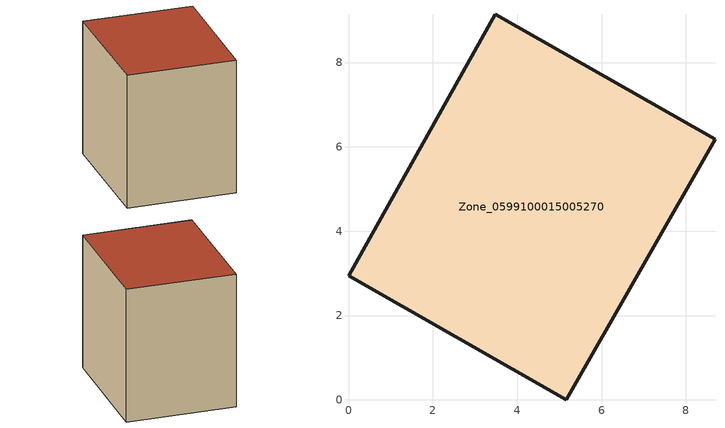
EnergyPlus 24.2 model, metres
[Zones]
Zone_0599100015005270
 floor ground (C_G): 5.17,0 0,2.94 3.48,9.15 8.69,6.18 z0.82
 wall outside (C_F): 0,2.94 5.17,0 8.69,6.18 3.48,9.15 0,2.94 z0.82:8.38
 roof outside (C_R): 8.69,6.18 3.48,9.15 0,2.94 5.17,0 z8.38
[BUILDING]
Pand.0599100015005270: North Axis=0; Terrain=City; Loads Convergence Tolerance Value=0.04; Temperature Convergence Tolerance Value=0.4; Solar Distribution=FullExterior; Maximum Number of Warmup Days=25; Minimum Number of Warmup Days=1
[Site:Location]
Rotterdam.The.Hague.AP_ZH_NLD Design_Conditions: Latitude=51.96; Longitude=4.45; Time Zone=1; Elevation=-4.5
[SITE:GROUNDTEMPERATURE:BUILDINGSURFACE]
18, 18, 18, 18, 18, 18, 18, 18, 18, 18, 18, 18
[MATERIAL] Thermal Absorptance=0.9; Solar Absorptance=0.7; Visible Absorptance=0.7
Name | Roughness | Thickness | Conductivity | Density | Specific Heat
G.TI.1946-1964 | MediumSmooth | 0.15 | 1 | 540 | 1210
F.TI.1946-1964 | Rough | 0.3 | 0.857143 | 1920 | 840
R.TI.1946-1964 | MediumRough | 0.2 | 0.277778 | 1500 | 1000
[CONSTRUCTION]
C_G: G.TI.1946-1964
C_F: F.TI.1946-1964
C_R: R.TI.1946-1964
[ZONE]
Zone_0599100015005270: Type=1; Multiplier=1; Ceiling Height=Autocalculate; Volume=Autocalculate; Floor Area=autocalculate; Part of Total Floor Area=Yes
[ZONEINFILTRATION:DESIGNFLOWRATE]
Infil_Zone_0599100015005270: Zone or ZoneList or Space or SpaceList=Zone_0599100015005270; Schedule=AlwaysOn; Design Flow Rate Calculation Method=Flow/Area; Flow Rate per Floor Area=0.003; Constant Term Coefficient=1; Temperature Term Coefficient=0; Velocity Term Coefficient=0; Velocity Squared Term Coefficient=0
[HVACTEMPLATE:ZONE:IDEALLOADSAIRSYSTEM]
Zone_0599100015005270: Maximum Heating Supply Air Temperature=50; Minimum Cooling Supply Air Temperature=13; Maximum Heating Supply Air Humidity Ratio=0.0156; Minimum Cooling Supply Air Humidity Ratio=0.0077; Heating Limit=NoLimit; Cooling Limit=NoLimit; Dehumidification Control Type=ConstantSensibleHeatRatio; Cooling Sensible Heat Ratio=0.7; Dehumidification Setpoint=60; Humidification Control Type=None; Humidification Setpoint=30; Outdoor Air Method=None; Outdoor Air Flow Rate per Person=0.00944; Outdoor Air Flow Rate per Zone Floor Area=0; Outdoor Air Flow Rate per Zone=0; Demand Controlled Ventilation Type=None; Outdoor Air Economizer Type=NoEconomizer; Heat Recovery Type=None; Sensible Heat Recovery Effectiveness=0.7; Latent Heat Recovery Effectiveness=0.65
[ZONECONTROL:THERMOSTAT]
ThermostatControl_Zone_0599100015005270: Zone or ZoneList=Zone_0599100015005270; Control Type Schedule=DualSetpointControlType; Control 1=Thermostat_Zone_0599100015005270; Temperature Difference Between Cutout And Setpoint=0
[THERMOSTATSETPOINT:DUALSETPOINT]
Thermostat_Zone_0599100015005270: Heating Setpoint Temperature Schedule=HeatingSetpoint_Zone_0599100015005270; Cooling Setpoint Temperature Schedule=CoolingSetpoint_Zone_0599100015005270
[SCHEDULE:COMPACT]
HeatingSetpoint_Zone_0599100015005270: Through: 12/31, For: AllDays, Until: 24:00, 21
CoolingSetpoint_Zone_0599100015005270: Through: 12/31, For: AllDays, Until: 24:00, 24
DualSetpointControlType: Through: 12/31, For: AllDays, Until: 24:00, 4
AlwaysOn: Through: 12/31, For: AllDays, Until: 24:00, 1
